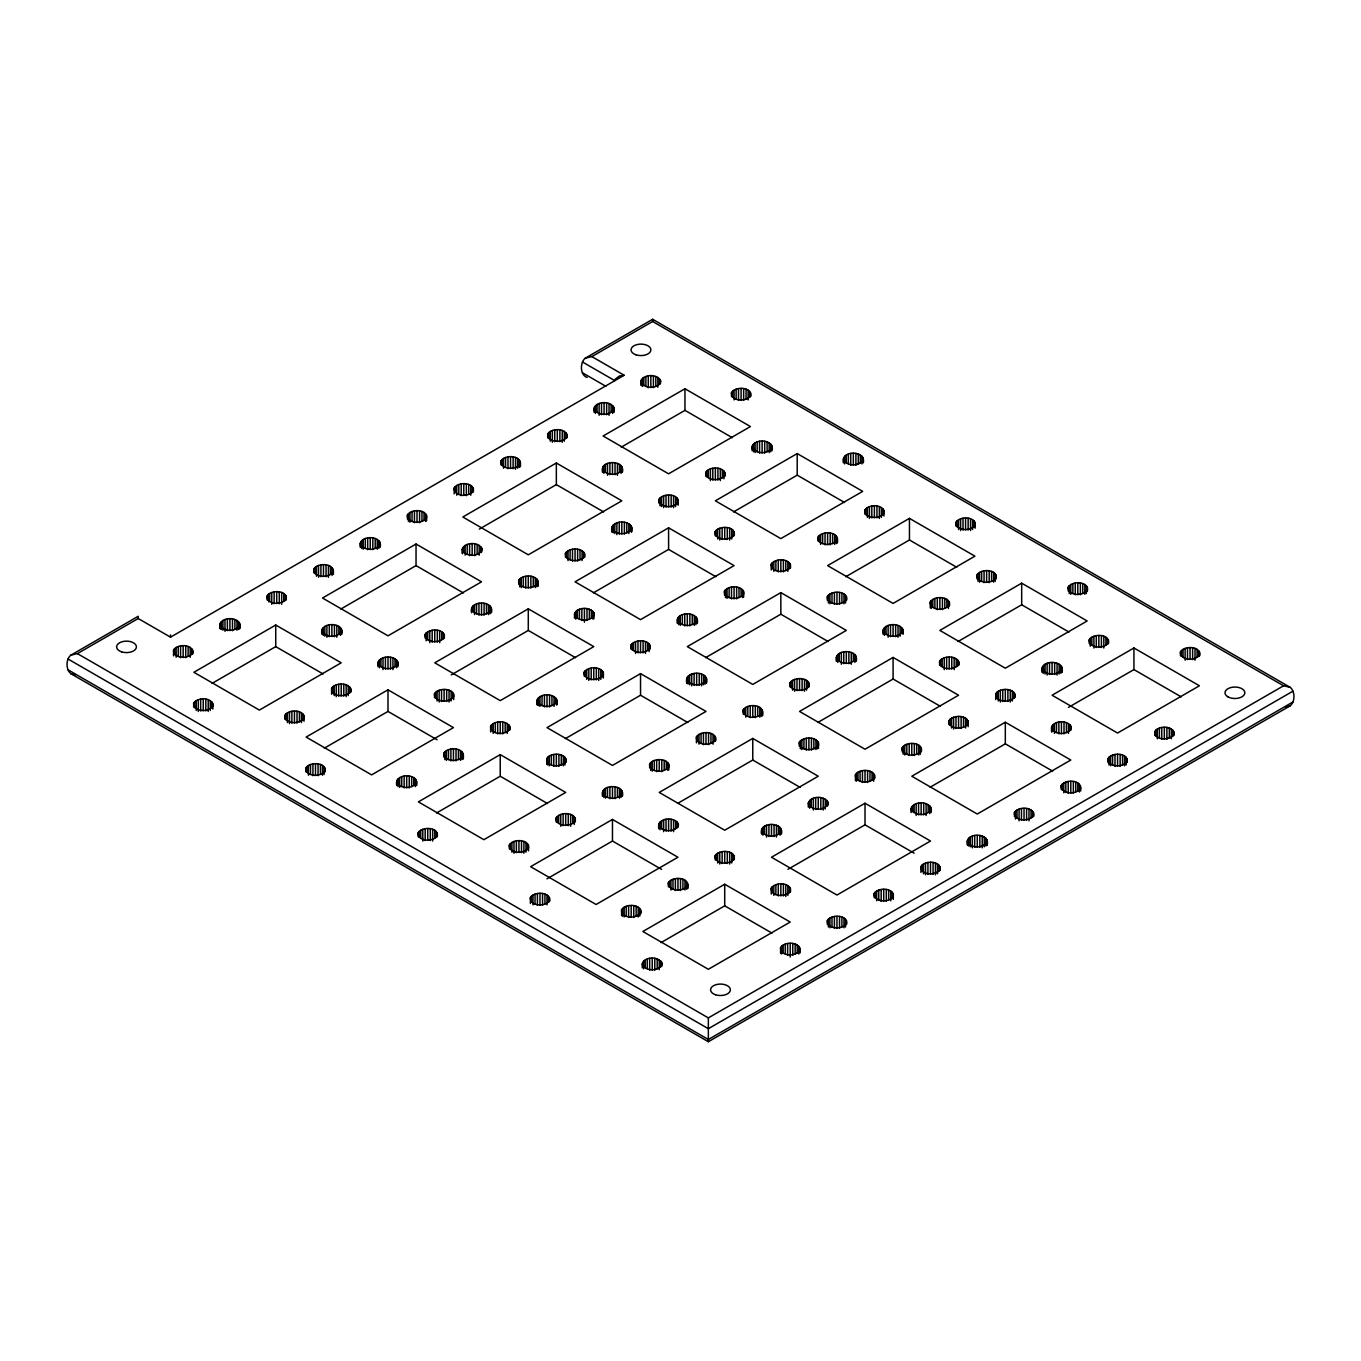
<?xml version="1.0" encoding="UTF-8"?>
<svg xmlns="http://www.w3.org/2000/svg" width="1361" height="1361" viewBox="0 0 1361 1361"><rect width="100%" height="100%" fill="white"/><g stroke="black" fill="none" stroke-linecap="round" stroke-linejoin="round"><path stroke-width="1.5" d="M587.169 377.49C579.803 375.211 579.922 362.383 585.247 358.181L652.651 319.274L1290.211 687.356C1295.213 691.201 1295.213 701.953 1290.211 705.798L708.349 1041.726L70.789 673.644C65.787 669.799 65.787 659.047 70.789 655.202L138.21 616.278L138.21 618.523L77.407 653.62L70.789 655.202M173.579 649.98C172.898 658.945 188.805 659.37 192.752 652.957C193.432 643.991 177.508 643.566 173.579 649.98L173.579 655.883M193.67 703.195C192.99 712.16 208.896 712.586 212.826 706.155C213.507 697.206 197.6 696.764 193.67 703.195L193.67 707.125M220.006 628.391C216.722 615.393 243.126 615.393 239.859 628.391M239.859 624.461C237.529 632.321 222.336 632.321 220.006 624.461M267.113 595.982C266.433 604.947 282.356 605.373 286.286 598.942C286.967 589.994 271.043 589.568 267.113 595.982L267.113 599.912M313.881 568.983C313.2 577.949 329.124 578.374 333.054 571.943C333.734 562.995 317.828 562.552 313.881 568.983L313.881 572.913M284.857 715.342C284.194 724.307 300.101 724.732 304.03 718.319C304.711 709.353 288.804 708.928 284.857 715.342L284.857 719.271M321.945 634.345C318.661 621.348 345.065 621.348 341.781 634.345M305.902 767.995C305.238 776.961 321.145 777.386 325.075 770.955C325.755 762.007 309.849 761.582 305.902 767.995L305.902 771.925M360.308 547.394C357.041 534.397 383.445 534.397 380.161 547.394M341.781 630.415C339.45 638.275 324.258 638.275 321.945 630.415M331.625 688.343C330.961 697.308 346.868 697.734 350.798 691.303C351.478 682.354 335.572 681.929 331.625 688.343L331.625 694.229M380.161 543.464C377.831 551.307 362.638 551.307 360.308 543.464M407.415 514.985C406.752 523.934 422.659 524.376 426.588 517.946C427.269 508.98 411.362 508.555 407.415 514.985L407.415 518.915M378.069 666.754C374.785 653.756 401.189 653.756 397.905 666.754M397.905 662.824C395.575 670.667 380.382 670.667 378.069 662.824M454.183 487.987C453.519 496.935 469.426 497.36 473.356 490.947C474.036 481.981 458.13 481.556 454.183 487.987L454.183 493.873M425.176 634.345C424.496 643.311 440.403 643.736 444.332 637.305C445.013 628.34 429.106 627.914 425.176 634.345L425.176 638.275M396.766 785.552C393.482 772.555 419.886 772.555 416.619 785.552M462.247 549.419C464.577 541.576 479.77 541.576 482.083 549.419C479.77 557.261 464.577 557.261 462.247 549.419L462.247 553.349M434.516 693.753C433.853 702.701 449.759 703.127 453.689 696.713C454.37 687.747 438.463 687.322 434.516 693.753L434.516 697.666M416.619 781.639C414.288 789.482 399.096 789.482 396.766 781.639M500.95 460.971C500.287 469.936 516.193 470.362 520.123 463.948C520.804 454.982 504.897 454.557 500.95 460.971L500.95 464.901M418.15 832.796C417.47 841.761 433.393 842.187 437.323 835.773C438.004 826.808 422.08 826.382 418.15 832.796L418.15 836.726M471.604 612.756C468.32 599.759 494.724 599.759 491.44 612.756M443.873 753.143C443.193 762.109 459.116 762.534 463.046 756.121C463.727 747.155 447.803 746.73 443.873 753.143L443.873 757.073M491.44 608.826C489.109 616.669 473.917 616.669 471.604 608.826M547.734 433.972C547.054 442.937 562.961 443.363 566.891 436.949C567.571 427.983 551.664 427.558 547.734 433.972L547.734 437.902M518.711 580.33C518.031 589.296 533.937 589.721 537.867 583.308C538.548 574.342 522.641 573.917 518.711 580.33L518.711 584.26M490.64 726.145C489.96 735.11 505.884 735.535 509.814 729.105C510.494 720.156 494.587 719.731 490.64 726.145L490.64 732.031M594.162 412.383C590.878 399.385 617.282 399.385 613.998 412.383M565.478 553.332C564.798 562.297 580.705 562.722 584.635 556.309C585.315 547.343 569.408 546.918 565.478 553.332L565.478 557.261M537.068 704.556C533.801 691.558 560.205 691.558 556.921 704.556M509.354 844.96C508.674 853.908 524.58 854.334 528.51 847.92C529.191 838.954 513.284 838.529 509.354 844.96L509.354 848.873M613.998 408.453C611.667 416.313 596.475 416.313 594.162 408.453M602.549 472.335C599.265 459.337 625.669 459.337 622.385 472.335M574.495 614.219C576.809 606.377 592.001 606.377 594.332 614.219C592.001 622.079 576.809 622.079 574.495 614.219L574.495 618.149M556.921 700.626C554.59 708.469 539.398 708.469 537.068 700.626M546.765 758.553C546.084 767.502 561.991 767.944 565.938 761.514C566.618 752.548 550.695 752.123 546.765 758.553L546.765 764.44M640.929 381.454C643.243 373.612 658.435 373.612 660.765 381.454C658.435 389.297 643.243 389.297 640.929 381.454L640.929 385.384M622.385 468.422C620.072 476.265 604.879 476.265 602.549 468.422M611.906 531.743C608.622 518.745 635.026 518.745 631.742 531.743M530.399 897.614C529.718 906.562 545.625 906.987 549.572 900.574C550.235 891.608 534.329 891.183 530.399 897.614L530.399 903.5M584.175 672.147C583.495 681.112 599.418 681.538 603.348 675.107C604.029 666.141 588.122 665.716 584.175 672.147L584.175 676.077M556.122 817.944C555.441 826.91 571.348 827.335 575.295 820.921C575.958 811.956 560.051 811.53 556.122 817.944L556.122 821.874M631.742 527.813C629.428 535.673 614.236 535.673 611.906 527.813M659.013 499.334C658.333 508.299 674.239 508.725 678.169 502.294C678.85 493.345 662.943 492.903 659.013 499.334L659.013 503.264M630.943 645.148C630.279 654.097 646.186 654.522 650.116 648.108C650.796 639.143 634.889 638.717 630.943 645.148L630.943 649.061M602.549 796.355C599.265 783.358 625.669 783.358 622.385 796.355M622.385 792.425C620.072 800.285 604.879 800.285 602.549 792.425M705.781 472.335C705.1 481.301 721.007 481.726 724.937 475.295C725.617 466.33 709.71 465.904 705.781 472.335L705.781 476.265M677.387 623.542C674.103 610.562 700.507 610.562 697.223 623.542M731.503 392.683C730.823 401.648 746.73 402.073 750.66 395.643C751.34 386.677 735.433 386.252 731.503 392.683L731.503 396.612M649.656 763.946C648.976 772.912 664.883 773.337 668.829 766.906C669.493 757.958 653.586 757.533 649.656 763.946L649.656 767.876M621.603 909.76C620.922 918.709 636.829 919.151 640.759 912.721C641.439 903.755 625.533 903.33 621.603 909.76L621.603 915.647M715.137 531.743C714.457 540.691 730.364 541.117 734.294 534.703C734.974 525.737 719.067 525.312 715.137 531.743L715.137 535.656M697.223 619.629C694.893 627.472 679.7 627.472 677.387 619.629M686.727 682.95C683.46 669.952 709.864 669.952 706.58 682.95M658.673 824.834C661.004 816.991 676.196 816.991 678.51 824.834C676.196 832.677 661.004 832.677 658.673 824.834L658.673 828.764M752.208 450.746C748.924 437.749 775.328 437.749 772.044 450.746M724.494 591.133C723.814 600.099 739.721 600.524 743.65 594.111C744.331 585.145 728.424 584.72 724.494 591.133L724.494 595.063M706.58 679.02C704.249 686.88 689.057 686.88 686.727 679.02M642.307 963.894C644.621 956.034 659.813 956.034 662.144 963.894C659.813 971.737 644.621 971.737 642.307 963.894L642.307 967.824M696.424 736.947C695.743 745.913 711.65 746.338 715.597 739.908C716.277 730.942 700.354 730.517 696.424 736.947L696.424 742.834M668.37 882.762C667.69 891.71 683.596 892.135 687.526 885.722C688.207 876.756 672.3 876.331 668.37 882.762L668.37 886.674M772.044 446.816C769.731 454.659 754.538 454.659 752.208 446.816M771.262 564.135C770.581 573.1 786.488 573.525 790.418 567.095C791.098 558.146 775.192 557.721 771.262 564.135L771.262 570.021M743.191 709.949C742.511 718.914 758.417 719.34 762.364 712.909C763.045 703.943 747.121 703.518 743.191 709.949L743.191 713.879M715.137 855.746C714.457 864.711 730.364 865.137 734.294 858.723C734.974 849.757 719.067 849.332 715.137 855.746L715.137 859.676M818.029 537.136C817.349 546.101 833.255 546.527 837.185 540.096C837.866 531.147 821.959 530.705 818.029 537.136L818.029 541.066M789.958 682.95C789.278 691.898 805.202 692.324 809.132 685.91C809.812 676.944 793.888 676.519 789.958 682.95L789.958 686.88M843.412 462.893C840.128 449.896 866.532 449.896 863.248 462.893M761.565 834.157C758.281 821.159 784.685 821.159 781.401 834.157M827.369 596.543C826.705 605.509 842.612 605.934 846.542 599.503C847.222 590.538 831.316 590.113 827.369 596.543L827.369 600.473M863.248 458.963C860.918 466.806 845.725 466.806 843.412 458.963M799.315 742.34C798.635 751.306 814.541 751.731 818.488 745.318C819.152 736.352 803.245 735.927 799.315 742.34L799.315 746.27M781.401 830.227C779.087 838.087 763.895 838.087 761.565 830.227M771.262 888.155C770.581 897.12 786.488 897.545 790.418 891.115C791.098 882.166 775.192 881.724 771.262 888.155L771.262 894.041M864.796 510.137C864.116 519.102 880.023 519.528 883.952 513.097C884.633 504.131 868.726 503.706 864.796 510.137L864.796 514.067M836.386 661.361C833.119 648.363 859.523 648.363 856.239 661.361M808.332 803.228C810.663 795.385 825.855 795.385 828.168 803.228C825.855 811.088 810.663 811.088 808.332 803.228L808.332 807.158M780.602 947.562C779.938 956.511 795.845 956.953 799.775 950.522C800.455 941.557 784.548 941.132 780.602 947.562L780.602 953.449M856.239 657.431C853.908 665.274 838.716 665.274 836.386 657.431M883.153 634.345C879.887 621.348 906.29 621.348 903.006 634.345M855.44 774.749C854.759 783.715 870.666 784.14 874.596 777.709C875.276 768.761 859.369 768.319 855.44 774.749L855.44 780.636M827.369 920.563C826.705 929.512 842.612 929.937 846.542 923.524C847.222 914.558 831.316 914.133 827.369 920.563L827.369 924.476M903.006 630.415C900.676 638.275 885.484 638.275 883.153 630.415M930.261 601.936C929.58 610.902 945.504 611.327 949.434 604.896C950.114 595.948 934.207 595.523 930.261 601.936L930.261 607.823M902.207 747.75C901.526 756.716 917.433 757.141 921.38 750.711C922.043 741.745 906.137 741.32 902.207 747.75L902.207 751.68M955.983 522.284C955.303 531.249 971.227 531.675 975.157 525.244C975.837 516.295 959.93 515.87 955.983 522.284L955.983 526.214M874.136 893.548C873.473 902.513 889.379 902.938 893.309 896.525C893.99 887.559 878.083 887.134 874.136 893.548L874.136 897.477M939.617 661.344C938.937 670.31 954.861 670.735 958.79 664.304C959.471 655.339 943.547 654.913 939.617 661.344L939.617 665.274M911.224 812.568C907.94 799.57 934.344 799.57 931.06 812.568M977.028 574.937C976.364 583.903 992.271 584.328 996.201 577.898C996.881 568.949 980.975 568.507 977.028 574.937L977.028 578.867M948.974 720.752C948.294 729.7 964.2 730.125 968.147 723.712C968.811 714.746 952.904 714.321 948.974 720.752L948.974 724.681M931.06 808.638C928.746 816.481 913.554 816.481 911.224 808.638M920.921 866.549C920.24 875.514 936.147 875.94 940.077 869.526C940.757 860.56 924.851 860.135 920.921 866.549L920.921 872.452M995.742 693.753C995.061 702.701 1010.968 703.127 1014.915 696.713C1015.578 687.747 999.672 687.322 995.742 693.753L995.742 699.639M967.348 844.96C964.064 831.962 990.468 831.962 987.184 844.96M987.184 841.03C984.854 848.89 969.661 848.89 967.348 841.03M1042.169 672.147C1038.885 659.149 1065.289 659.149 1062.022 672.147M1014.455 812.551C1013.775 821.517 1029.682 821.942 1033.611 815.511C1034.292 806.563 1018.385 806.12 1014.455 812.551L1014.455 816.481M1068.232 587.084C1067.551 596.05 1083.458 596.475 1087.405 590.062C1088.085 581.096 1072.162 580.671 1068.232 587.084L1068.232 591.014M1062.022 668.217C1059.692 676.077 1044.499 676.077 1042.169 668.217M1051.526 727.625C1053.856 719.782 1069.048 719.782 1071.362 727.625C1069.048 735.484 1053.856 735.484 1051.526 727.625L1051.526 731.555M1089.276 639.738C1088.596 648.704 1104.503 649.129 1108.449 642.698C1109.13 633.75 1093.206 633.324 1089.276 639.738L1089.276 643.668M1061.223 785.552C1060.542 794.518 1076.449 794.943 1080.379 788.512C1081.059 779.547 1065.153 779.121 1061.223 785.552L1061.223 789.482M1107.99 758.553C1107.31 767.502 1123.216 767.944 1127.146 761.514C1127.827 752.548 1111.92 752.123 1107.99 758.553L1107.99 762.483M1154.757 731.555C1154.077 740.503 1169.984 740.928 1173.914 734.515C1174.594 725.549 1158.687 725.124 1154.757 731.555L1154.757 735.467M1180.48 651.885C1179.8 660.851 1195.707 661.276 1199.636 654.862C1200.317 645.897 1184.41 645.471 1180.48 651.885L1180.48 655.815M615.121 379.26L619.493 375.976L624.172 375.262L591.848 356.599L585.247 358.181M591.848 356.599L652.651 321.502L1283.593 685.774L1290.211 687.356M138.21 618.523L170.516 637.169L624.172 375.262M275.739 625.022L193.891 672.283L259.373 710.085L341.22 662.824L275.739 625.022L275.739 646.628L212.078 683.375M416.041 544.026L322.506 598.023L387.987 635.825L481.522 581.827L416.041 544.026L416.041 565.615L340.845 609.03M556.343 463.012L462.808 517.01L528.289 554.812L621.824 500.814L556.343 463.012L556.343 484.618L479.327 529.089M684.957 388.753L603.11 436.013L668.591 473.815L750.438 426.554L684.957 388.753L684.957 410.359L621.314 447.123M387.987 689.823L306.14 737.084L371.621 774.885L453.451 727.625L387.987 689.823L387.987 711.429L324.326 748.176M528.289 608.826L434.754 662.824L500.236 700.626L593.77 646.628L528.289 608.826L528.289 630.432L451.257 674.903M668.591 527.813L575.057 581.827L640.538 619.629L734.072 565.615L668.591 527.813L668.591 549.419L593.396 592.835M797.206 453.57L715.359 500.814L780.84 538.616L862.687 491.372L797.206 453.57L797.206 475.159L733.545 511.923M500.236 754.623L418.388 801.884L483.853 839.686L565.7 792.425L500.236 754.623L500.236 776.229L436.575 812.976M640.538 673.627L547.003 727.625L612.467 765.426L706.002 711.429L640.538 673.627L640.538 695.233L565.342 738.649M780.84 592.613L687.305 646.628L752.769 684.43L846.321 630.415L780.84 592.613L780.84 614.219L705.644 657.635M909.454 518.371L827.607 565.615L893.088 603.416L974.918 556.173L909.454 518.371L909.454 539.977L845.793 576.724M612.467 819.441L530.62 866.685L596.101 904.487L677.948 857.243L612.467 819.441L612.467 841.03L547.003 878.832M752.769 738.428L659.234 792.425L724.715 830.227L818.25 776.229L752.769 738.428L752.769 760.033L677.574 803.449M893.088 657.431L799.536 711.429L865.018 749.23L958.552 695.233L893.088 657.431L893.088 679.02L817.893 722.436M1021.686 583.171L939.856 630.415L1005.32 668.217L1087.167 620.973L1021.686 583.171L1021.686 604.777L958.042 641.524M724.715 884.242L642.868 931.485L708.349 969.287L790.197 922.043L724.715 884.242L724.715 905.831L661.055 942.595M865.018 803.228L771.483 857.243L836.964 895.045L930.499 841.03L865.018 803.228L865.018 824.834L787.985 869.305M1005.32 722.232L911.785 776.229L977.266 814.031L1070.801 760.033L1005.32 722.232L1005.32 743.838L930.124 787.236M1133.934 647.972L1052.087 695.233L1117.568 733.035L1199.415 685.774L1133.934 647.972L1133.934 669.578L1068.47 707.38M77.407 653.62L708.349 1017.892L1283.593 685.774M1292.95 691.184L708.349 1028.695L68.05 659.03M1292.95 701.97L708.349 1039.498L68.05 669.816M1290.211 705.798L1286.009 707.193M74.991 675.039L70.789 673.644M642.868 377.967L643.004 385.895M684.957 410.359L732.252 437.664M797.206 475.159L844.5 502.464M909.454 539.977L956.732 567.265M1021.686 604.777L1068.98 632.065M1133.934 669.578L1181.229 696.883M582.508 362.009L614.815 380.655M582.508 372.812L605.832 386.286M556.343 484.618L603.638 511.923M668.591 549.419L715.886 576.724M780.84 614.219L828.117 641.524M893.088 679.02L940.366 706.325M1005.32 743.838L1052.614 771.126M416.041 565.615L463.335 592.92M528.289 630.432L575.584 657.72M640.538 695.233L687.815 722.521M752.769 760.033L800.064 787.338M865.018 824.834L914.133 853.194M268.729 593.974L268.849 601.902M275.739 646.628L323.033 673.933M387.987 711.429L437.085 739.772M500.236 776.229L547.513 803.534M612.467 841.03L661.582 869.39M724.715 905.831L772.01 933.136M1199.636 651.885L1199.636 655.815M1198.65 650.507L1198.65 656.41M1197.068 649.316L1197.068 657.176M1195.026 648.414L1195.026 660.204M1192.627 647.836L1192.627 659.626M1190.058 647.649L1190.058 659.422M1187.49 647.836L1187.49 659.626M1185.108 648.414L1185.108 660.204M1183.049 649.316L1183.049 657.176M1181.467 650.507L1181.467 656.41M1173.914 731.555L1173.914 735.467M1172.927 730.159L1172.927 736.063M1171.345 728.986L1171.345 738.802M1169.303 728.067L1169.303 737.883M1166.904 727.489L1166.904 739.278M1164.335 727.301L1164.335 739.091M1161.767 727.489L1161.767 739.278M1159.385 728.067L1159.385 737.883M1157.326 728.986L1157.326 738.802M1155.744 730.159L1155.744 736.063M1127.146 758.553L1127.146 762.483M1126.159 757.158L1126.159 765.018M1124.577 755.984L1124.577 765.801M1122.536 755.066L1122.536 764.882M1120.137 754.504L1120.137 766.277M1117.568 754.3L1117.568 766.09M1114.999 754.504L1114.999 766.277M1112.6 755.066L1112.6 764.882M1110.559 755.984L1110.559 765.801M1108.977 757.158L1108.977 765.018M1108.449 639.738L1108.449 643.668M1107.446 638.36L1107.446 644.246M1105.881 637.169L1105.881 645.029M1103.822 636.267L1103.822 648.04M1101.423 635.689L1101.423 647.479M1098.854 635.502L1098.854 647.275M1096.285 635.689L1096.285 647.479M1093.904 636.267L1093.904 648.04M1091.845 637.169L1091.845 645.029M1090.263 638.36L1090.263 646.22M1087.405 587.084L1087.405 591.014M1086.401 585.706L1086.401 593.566M1084.836 584.515L1084.836 594.332M1082.778 583.614L1082.778 593.43M1080.719 787.032L1080.719 790.962M1080.379 583.035L1080.379 594.825M1080.379 785.552L1080.379 789.482M1079.392 784.174L1079.392 792.017M1077.81 582.848L1077.81 594.621M1077.81 782.983L1077.81 790.843M1075.768 782.065L1075.768 791.898M1075.241 583.035L1075.241 594.825M1073.37 781.503L1073.37 793.276M1072.859 583.614L1072.859 593.43M1071.022 726.145L1071.022 730.074M1070.801 584.515L1070.801 594.332M1070.801 781.299L1070.801 793.089M1070.035 724.767L1070.035 730.653M1069.219 585.706L1069.219 593.566M1068.47 723.576L1068.47 733.392M1068.232 781.503L1068.232 793.276M1066.412 722.674L1066.412 732.49M1065.833 782.065L1065.833 791.898M1064.013 722.096L1064.013 733.885M1063.792 782.983L1063.792 792.8M1062.209 784.174L1062.209 790.06M1061.682 666.737L1061.682 672.64M1061.444 721.908L1061.444 733.681M1060.678 665.359L1060.678 673.219M1059.113 664.168L1059.113 674.001M1058.875 722.096L1058.875 733.885M1057.055 663.266L1057.055 675.056M1056.493 722.674L1056.493 732.49M1054.656 662.688L1054.656 674.478M1054.435 723.576L1054.435 733.392M1052.853 724.767L1052.853 730.653M1052.087 662.501L1052.087 674.273M1051.866 726.145L1051.866 732.031M1049.518 662.688L1049.518 674.478M1047.136 663.266L1047.136 675.056M1045.078 664.168L1045.078 674.001M1043.496 665.359L1043.496 673.219M1042.509 666.737L1042.509 672.64M1033.611 812.551L1033.611 816.481M1032.625 811.173L1032.625 817.059M1031.043 809.982L1031.043 817.842M1029.001 809.08L1029.001 820.853M1026.602 808.502L1026.602 820.275M1024.033 808.298L1024.033 820.088M1021.465 808.502L1021.465 820.275M1019.066 809.08L1019.066 820.853M1017.024 809.982L1017.024 817.842M1015.442 811.173L1015.442 819.016M1014.915 693.753L1014.915 697.666M1013.911 692.358L1013.911 698.261M1012.346 691.184L1012.346 701M1010.287 690.265L1010.287 702.055M1007.889 689.687L1007.889 701.476M1005.32 689.5L1005.32 701.289M1002.751 689.687L1002.751 701.476M1000.369 690.265L1000.369 702.055M998.311 691.184L998.311 701M996.728 692.358L996.728 698.261M996.201 574.937L996.201 578.867M995.214 573.559L995.214 581.419M993.632 572.369L993.632 582.185M991.574 571.467L991.574 581.283M989.192 570.888L989.192 582.678M986.844 839.55L986.844 845.436M986.623 570.684L986.623 582.474M985.857 838.172L985.857 846.032M984.275 836.981L984.275 846.797M984.054 570.888L984.054 582.678M982.217 836.079L982.217 847.852M981.655 571.467L981.655 581.283M979.835 835.501L979.835 847.291M979.597 572.369L979.597 582.185M978.032 573.559L978.032 581.419M977.266 835.314L977.266 847.086M975.157 522.284L975.157 528.17M974.697 835.501L974.697 847.291M974.17 520.906L974.17 526.792M972.588 519.715L972.588 529.531M972.298 836.079L972.298 847.852M970.529 518.813L970.529 530.586M970.257 836.981L970.257 846.797M968.675 838.172L968.675 846.032M968.147 518.235L968.147 530.024M968.147 720.752L968.147 726.638M967.688 839.55L967.688 845.436M967.144 719.357L967.144 725.26M965.578 518.048L965.578 529.82M965.578 718.183L965.578 727.999M963.52 717.264L963.52 727.08M963.01 518.235L963.01 530.024M961.121 716.703L961.121 728.475M960.611 518.813L960.611 530.586M958.552 519.715L958.552 529.531M958.79 661.344L958.79 665.274M958.552 716.498L958.552 728.288M957.787 659.966L957.787 665.852M956.987 520.906L956.987 526.792M956.222 658.775L956.222 666.635M955.983 716.703L955.983 728.475M954.163 657.856L954.163 669.646M953.602 717.264L953.602 729.054M951.764 657.295L951.764 669.068M951.543 718.183L951.543 727.999M949.961 719.357L949.961 725.26M949.434 601.936L949.434 605.866M949.195 657.091L949.195 668.88M948.447 600.558L948.447 608.418M946.865 599.367L946.865 607.227M946.644 657.295L946.644 669.068M944.806 598.466L944.806 608.282M944.245 657.856L944.245 669.646M942.424 597.887L942.424 609.677M942.186 658.775L942.186 666.635M940.604 659.966L940.604 665.852M939.856 597.7L939.856 609.473M940.077 866.549L940.077 870.479M939.09 865.171L939.09 871.057M937.508 863.98L937.508 873.813M937.287 597.887L937.287 609.677M935.449 863.078L935.449 874.851M934.888 598.466L934.888 608.282M933.068 862.5L933.068 874.289M932.829 599.367L932.829 607.227M931.264 600.558L931.264 608.418M930.72 807.158L930.72 811.071M930.499 862.313L930.499 874.085M929.733 805.763L929.733 813.623M928.151 804.589L928.151 812.432M927.93 862.5L927.93 874.289M926.109 803.67L926.109 815.46M925.531 863.078L925.531 874.851M923.711 803.092L923.711 814.882M923.473 863.98L923.473 873.813M921.907 865.171L921.907 871.057M921.38 747.75L921.38 751.68M921.142 802.905L921.142 814.695M920.376 746.372L920.376 754.215M918.811 745.182L918.811 754.998M918.573 803.092L918.573 814.882M916.753 744.263L916.753 754.096M916.174 803.67L916.174 815.46M914.354 743.701L914.354 755.474M914.133 804.589L914.133 812.432M912.55 805.763L912.55 811.666M911.785 743.497L911.785 755.287M911.564 807.158L911.564 811.071M909.216 743.701L909.216 755.474M906.834 744.263L906.834 754.096M904.776 745.182L904.776 754.998M903.194 746.372L903.194 754.215M902.666 628.935L902.666 632.865M901.68 627.557L901.68 633.443M900.097 626.366L900.097 636.199M898.039 625.465L898.039 637.237M895.657 624.886L895.657 636.676M893.088 624.699L893.088 636.472M893.309 893.548L893.309 899.451M892.323 892.17L892.323 898.073M890.519 624.886L890.519 636.676M890.74 890.979L890.74 900.812M888.682 890.077L888.682 899.893M888.121 625.465L888.121 637.237M886.3 889.499L886.3 901.288M886.062 626.366L886.062 634.226M884.497 627.557L884.497 635.417M883.952 510.137L883.952 516.023M883.731 889.311L883.731 901.084M883.493 628.935L883.493 632.865M882.966 508.759L882.966 514.645M881.384 507.568L881.384 517.384M881.162 889.499L881.162 901.288M879.342 506.649L879.342 518.439M878.764 890.077L878.764 899.893M876.943 506.088L876.943 517.86M876.705 890.979L876.705 900.812M875.14 892.17L875.14 898.073M874.374 505.884L874.374 517.673M874.596 774.749L874.596 778.679M873.609 773.371L873.609 781.214M871.806 506.088L871.806 517.86M872.044 772.18L872.044 780.04M869.985 771.279L869.985 781.095M869.407 506.649L869.407 518.439M867.586 770.7L867.586 782.473M867.365 507.568L867.365 517.384M865.783 508.759L865.783 514.645M865.018 770.496L865.018 782.286M862.908 457.483L862.908 461.413M862.449 770.7L862.449 782.473M861.921 456.105L861.921 463.948M860.339 454.914L860.339 462.774M860.067 771.279L860.067 781.095M858.281 453.996L858.281 463.829M858.008 772.18L858.008 780.04M856.426 773.371L856.426 781.214M855.899 453.434L855.899 465.207M855.899 655.934L855.899 659.864M854.912 654.556L854.912 662.416M853.33 453.23L853.33 465.02M853.33 653.382L853.33 661.225M851.271 652.463L851.271 664.253M850.761 453.434L850.761 465.207M848.873 651.885L848.873 663.675M848.362 453.996L848.362 463.829M846.321 454.914L846.321 462.774M846.542 596.543L846.542 600.473M846.321 651.698L846.321 663.487M846.542 920.563L846.542 924.476M845.555 595.165L845.555 603.008M845.555 919.168L845.555 927.028M844.739 456.105L844.739 463.948M843.752 457.483L843.752 461.413M843.973 593.974L843.973 603.791M843.752 651.885L843.752 663.675M843.973 917.995L843.973 927.811M841.915 593.056L841.915 602.872M841.915 917.076L841.915 926.892M841.353 652.463L841.353 664.253M839.533 592.494L839.533 604.267M839.533 916.514L839.533 928.287M839.295 653.382L839.295 661.225M837.525 538.616L837.525 542.546M837.73 654.556L837.73 662.416M837.185 537.136L837.185 543.022M836.964 592.29L836.964 604.08M836.964 916.31L836.964 928.1M836.726 655.934L836.726 659.864M836.198 535.758L836.198 543.617M834.616 534.567L834.616 544.383M834.395 592.494L834.395 604.267M834.395 916.514L834.395 928.287M832.575 533.665L832.575 543.481M831.996 593.056L831.996 602.872M831.996 917.076L831.996 926.892M830.176 533.087L830.176 544.876M829.938 593.974L829.938 603.791M829.938 917.995L829.938 927.811M828.373 595.165L828.373 603.008M828.373 919.168L828.373 927.028M827.607 532.883L827.607 544.672M827.828 801.748L827.828 805.678M826.842 800.37L826.842 806.256M825.038 533.087L825.038 544.876M825.259 799.179L825.259 808.995M823.218 798.278L823.218 810.05M822.639 533.665L822.639 543.481M820.819 797.699L820.819 809.489M820.598 534.567L820.598 544.383M819.016 535.758L819.016 541.644M818.488 742.34L818.488 748.244M818.25 797.512L818.25 809.285M817.485 740.962L817.485 748.822M815.919 739.772L815.919 749.605M815.681 797.699L815.681 809.489M813.861 738.87L813.861 748.686M813.3 798.278L813.3 810.05M811.462 738.291L811.462 750.081M811.241 799.179L811.241 807.039M809.659 800.37L809.659 808.23M809.132 682.95L809.132 686.88M808.893 738.104L808.893 749.877M808.672 801.748L808.672 805.678M808.145 681.555L808.145 687.458M806.563 680.381L806.563 690.197M806.324 738.291L806.324 750.081M804.504 679.462L804.504 691.252M803.943 738.87L803.943 748.686M802.105 678.901L802.105 690.673M801.884 739.772L801.884 749.605M800.302 740.962L800.302 748.822M800.115 949.042L800.115 952.972M799.775 947.562L799.775 951.492M799.536 678.697L799.536 690.486M798.788 946.184L798.788 954.027M796.985 678.901L796.985 690.673M797.206 944.993L797.206 952.853M795.147 944.075L795.147 953.891M794.586 679.462L794.586 691.252M792.765 943.513L792.765 955.286M792.527 680.381L792.527 690.197M790.945 681.555L790.945 687.458M790.418 564.135L790.418 568.064M790.418 888.155L790.418 892.084M790.197 943.309L790.197 957.055M789.431 562.756L789.431 568.643M789.431 886.777L789.431 892.663M787.849 561.566L787.849 571.382M787.849 885.586L787.849 895.402M787.628 943.513L787.628 955.286M785.79 560.664L785.79 570.48M785.79 884.684L785.79 896.457M785.229 944.075L785.229 953.891M783.409 560.086L783.409 571.875M783.409 884.106L783.409 895.895M783.17 944.993L783.17 952.853M781.605 946.184L781.605 954.027M781.061 828.747L781.061 832.677M780.84 559.898L780.84 571.671M780.84 883.901L780.84 895.691M780.074 827.369L780.074 835.229M778.271 560.086L778.271 571.875M778.492 826.178L778.492 834.038M778.271 884.106L778.271 895.895M776.45 825.276L776.45 837.049M775.872 560.664L775.872 570.48M775.872 884.684L775.872 894.5M774.052 824.698L774.052 836.488M773.831 561.566L773.831 571.382M773.831 885.586L773.831 895.402M772.248 562.756L772.248 568.643M772.248 886.777L772.248 892.663M771.721 445.336L771.721 449.266M771.483 824.511L771.483 836.283M770.717 443.958L770.717 451.801M769.152 442.767L769.152 452.584M768.914 824.698L768.914 836.488M767.094 441.849L767.094 451.665M766.515 825.276L766.515 837.049M764.695 441.287L764.695 453.06M764.474 826.178L764.474 834.038M762.704 711.429L762.704 715.359M762.892 827.369L762.892 835.229M762.364 709.949L762.364 715.835M762.126 441.083L762.126 452.873M761.905 828.747L761.905 832.677M761.36 708.571L761.36 716.413M759.795 707.38L759.795 717.196M759.557 441.287L759.557 453.06M757.737 706.461L757.737 716.294M757.175 441.849L757.175 451.665M755.338 705.9L755.338 717.672M755.117 442.767L755.117 452.584M753.535 443.958L753.535 451.801M752.769 705.696L752.769 717.485M752.548 445.336L752.548 449.266M750.66 392.683L750.66 396.612M750.217 705.9L750.217 717.672M749.673 391.305L749.673 397.191M748.108 390.114L748.108 399.93M747.818 706.461L747.818 716.294M746.049 389.195L746.049 399.011M745.76 707.38L745.76 717.196M744.178 708.571L744.178 714.457M743.65 388.634L743.65 400.406M743.65 591.133L743.65 597.037M742.664 589.755L742.664 597.615M741.082 388.429L741.082 400.219M741.082 588.564L741.082 596.424M739.023 587.663L739.023 597.479M738.513 388.634L738.513 400.406M736.641 587.084L736.641 598.874M736.131 389.195L736.131 399.011M734.294 531.743L734.294 535.656M734.294 855.746L734.294 859.676M734.072 390.114L734.072 399.93M734.072 586.897L734.072 598.67M733.307 530.348L733.307 536.251M733.307 854.368L733.307 860.271M732.49 391.305L732.49 397.191M731.725 529.174L731.725 538.99M731.725 853.177L731.725 863.01M731.503 587.084L731.503 598.874M729.683 528.255L729.683 540.045M729.683 852.275L729.683 864.065M729.105 587.663L729.105 597.479M727.284 527.694L727.284 539.466M727.284 851.697L727.284 863.486M727.046 588.564L727.046 598.398M725.481 589.755L725.481 597.615M724.937 472.335L724.937 476.265M724.715 527.49L724.715 539.279M724.715 851.51L724.715 863.282M723.95 470.957L723.95 478.8M722.385 469.766L722.385 477.626M722.147 527.694L722.147 539.466M722.147 851.697L722.147 863.486M720.326 468.847L720.326 480.637M719.748 528.255L719.748 540.045M719.748 852.275L719.748 864.065M717.928 468.286L717.928 480.059M717.706 529.174L717.706 538.99M717.706 853.177L717.706 863.01M716.124 530.348L716.124 536.251M716.124 854.368L716.124 860.271M715.597 736.947L715.597 740.877M715.359 468.082L715.359 479.872M714.593 735.569L714.593 741.456M713.028 734.379L713.028 744.195M712.79 468.286L712.79 480.059M710.969 733.477L710.969 743.293M710.408 468.847L710.408 480.637M708.571 732.899L708.571 744.671M708.349 469.766L708.349 477.626M708.349 1017.892L708.349 1041.726M706.767 470.957L706.767 476.843M706.24 677.54L706.24 683.443M706.002 732.694L706.002 744.484M705.253 676.162L705.253 684.022M703.671 674.971L703.671 684.787M703.433 732.899L703.433 744.671M701.613 674.069L701.613 685.842M701.051 733.477L701.051 743.293M699.231 673.491L699.231 685.281M698.993 734.379L698.993 744.195M697.41 735.569L697.41 741.456M696.883 618.132L696.883 622.062M696.662 673.304L696.662 685.076M695.896 616.754L695.896 624.614M694.314 615.58L694.314 625.397M694.093 673.491L694.093 685.281M692.256 614.662L692.256 624.478M691.694 674.069L691.694 685.842M689.874 614.083L689.874 625.873M689.636 674.971L689.636 684.787M688.071 676.162L688.071 684.022M687.866 884.242L687.866 888.172M687.526 882.762L687.526 888.648M687.305 613.896L687.305 625.686M687.067 677.54L687.067 683.443M686.539 881.367L686.539 889.226M684.957 880.193L684.957 890.009M684.736 614.083L684.736 625.873M682.916 879.274L682.916 889.09M682.337 614.662L682.337 624.478M680.517 878.696L680.517 890.485M680.279 615.58L680.279 625.397M678.714 616.754L678.714 624.614M678.169 499.334L678.169 505.22M678.169 823.354L678.169 827.284M677.948 878.508L677.948 890.298M677.71 618.132L677.71 622.062M677.183 497.956L677.183 503.842M677.183 821.976L677.183 827.862M675.6 496.765L675.6 506.581M675.6 820.785L675.6 828.645M675.379 878.696L675.379 890.485M673.559 495.863L673.559 507.636M673.559 819.866L673.559 831.656M672.98 879.274L672.98 889.09M671.16 495.285L671.16 507.075M671.16 819.305L671.16 831.078M670.939 880.193L670.939 890.009M669.357 881.367L669.357 887.27M668.829 763.946L668.829 769.833M668.591 495.081L668.591 506.87M668.591 819.101L668.591 830.89M667.826 762.568L667.826 770.428M666.261 761.377L666.261 769.237M666.022 495.285L666.022 507.075M666.022 819.305L666.022 831.078M664.202 760.476L664.202 770.292M663.641 495.863L663.641 507.636M663.641 819.866L663.641 831.656M661.803 759.897L661.803 771.687M661.803 962.414L661.803 966.344M661.582 496.765L661.582 506.581M661.582 820.785L661.582 828.645M660.817 961.019L660.817 966.922M660.425 379.974L660.425 383.904M660 497.956L660 505.816M660 821.976L660 829.819M659.439 378.596L659.439 384.482M659.234 759.71L659.234 771.483M659.234 959.845L659.234 969.661M659.013 823.354L659.013 827.284M657.856 377.405L657.856 387.222M657.193 958.927L657.193 968.743M656.665 759.897L656.665 771.687M655.815 376.504L655.815 386.32M654.794 958.365L654.794 970.138M654.284 760.476L654.284 770.292M653.416 375.925L653.416 387.698M652.651 319.274L652.651 321.502M652.225 761.377L652.225 771.194M652.225 958.161L652.225 969.951M650.847 375.721L650.847 387.511M650.643 762.568L650.643 770.428M650.116 645.148L650.116 649.061M649.656 958.365L649.656 970.138M649.129 643.753L649.129 651.613M648.278 375.925L648.278 387.698M647.547 642.579L647.547 650.422M647.258 958.927L647.258 968.743M645.88 376.504L645.88 386.32M645.488 641.66L645.488 653.45M645.216 959.845L645.216 967.688M643.838 377.405L643.838 385.265M643.634 961.019L643.634 968.879M643.107 641.099L643.107 652.872M642.647 962.414L642.647 966.344M642.256 378.596L642.256 386.439M641.269 379.974L641.269 383.904M640.759 909.76L640.759 913.69M640.538 640.895L640.538 652.685M639.772 908.382L639.772 916.225M638.19 907.192L638.19 917.008M637.969 641.099L637.969 652.872M636.131 906.273L636.131 916.089M635.57 641.66L635.57 653.45M633.75 905.711L633.75 917.484M633.511 642.579L633.511 650.422M631.946 643.753L631.946 649.656M631.402 526.333L631.402 532.219M631.181 905.507L631.181 917.297M630.415 524.955L630.415 530.841M628.833 523.764L628.833 533.58M628.612 905.711L628.612 917.484M626.792 522.862L626.792 532.678M626.213 906.273L626.213 916.089M624.393 522.284L624.393 534.073M624.172 907.192L624.172 917.008M622.589 908.382L622.589 916.225M622.062 466.925L622.062 470.855M622.062 790.945L622.062 794.875M621.824 522.097L621.824 533.869M621.058 465.547L621.058 473.407M621.058 789.567L621.058 797.427M619.493 464.373L619.493 472.216M619.493 788.376L619.493 798.192M619.255 522.284L619.255 534.073M617.435 463.455L617.435 475.244M617.435 787.475L617.435 797.291M616.873 522.862L616.873 534.635M615.036 462.876L615.036 474.666M615.036 786.896L615.036 798.686M614.815 523.764L614.815 533.58M613.658 406.973L613.658 410.903M613.233 524.955L613.233 532.814M612.671 405.595L612.671 413.455M612.467 462.689L612.467 474.462M612.467 786.709L612.467 798.482M612.246 526.333L612.246 532.219M611.089 404.404L611.089 412.264M609.898 462.876L609.898 474.666M609.898 786.896L609.898 798.686M609.03 403.502L609.03 415.275M607.516 463.455L607.516 475.244M607.516 787.475L607.516 797.291M606.649 402.924L606.649 414.714M605.458 464.373L605.458 472.216M605.458 788.376L605.458 798.192M604.08 402.737L604.08 414.51M603.876 465.547L603.876 473.407M603.876 789.567L603.876 797.427M603.348 672.147L603.348 678.033M602.889 466.925L602.889 470.855M602.889 790.945L602.889 794.875M602.362 670.769L602.362 676.655M601.511 402.924L601.511 414.714M600.779 669.578L600.779 679.394M599.112 403.502L599.112 415.275M598.721 668.659L598.721 680.449M597.071 404.404L597.071 412.264M596.339 668.098L596.339 679.871M595.489 405.595L595.489 413.455M594.502 406.973L594.502 410.903M593.991 612.739L593.991 618.626M593.77 667.894L593.77 679.683M593.005 611.361L593.005 619.221M591.423 610.17L591.423 618.03M591.201 668.098L591.201 679.871M589.364 609.269L589.364 619.085M588.803 668.659L588.803 680.449M586.982 608.69L586.982 620.48M586.744 669.578L586.744 679.394M585.179 670.769L585.179 676.655M584.635 553.332L584.635 557.261M584.413 608.503L584.413 622.249M583.648 551.954L583.648 557.84M582.066 550.763L582.066 560.596M581.845 608.69L581.845 620.48M580.024 549.861L580.024 559.677M579.446 609.269L579.446 619.085M577.625 549.283L577.625 561.072M577.387 610.17L577.387 618.03M575.822 611.361L575.822 619.221M575.295 817.944L575.295 821.874M575.057 549.095L575.057 560.868M574.835 612.739L574.835 616.669M574.291 816.566L574.291 824.426M572.726 815.375L572.726 823.235M572.488 549.283L572.488 561.072M570.667 814.473L570.667 826.263M570.089 549.861L570.089 559.677M568.269 813.895L568.269 825.685M568.047 550.763L568.047 560.596M566.891 433.972L566.891 437.902M566.465 551.954L566.465 557.84M565.904 432.594L565.904 438.48M565.938 758.553L565.938 762.483M565.7 813.708L565.7 825.481M564.934 757.158L564.934 765.018M564.322 431.403L564.322 441.236M563.369 755.984L563.369 765.801M563.131 813.895L563.131 825.685M562.263 430.501L562.263 442.274M561.31 755.066L561.31 764.882M560.749 814.473L560.749 826.263M559.881 429.923L559.881 441.713M558.912 754.504L558.912 766.277M558.69 815.375L558.69 823.235M557.312 429.736L557.312 441.508M557.108 816.566L557.108 822.452M556.581 699.146L556.581 705.032M556.343 754.3L556.343 766.09M555.594 697.768L555.594 703.654M554.744 429.923L554.744 441.713M554.012 696.577L554.012 706.393M553.774 754.504L553.774 766.277M552.345 430.501L552.345 442.274M551.954 695.675L551.954 705.491M551.392 755.066L551.392 764.882M550.286 431.403L550.286 441.236M549.572 695.097L549.572 706.869M549.572 897.614L549.572 901.526M549.334 755.984L549.334 765.801M548.721 432.594L548.721 438.48M548.568 896.218L548.568 902.122M547.751 757.158L547.751 765.018M547.003 694.893L547.003 706.682M547.003 895.045L547.003 904.861M544.944 894.126L544.944 903.942M544.434 695.097L544.434 706.869M542.546 893.548L542.546 905.337M542.035 695.675L542.035 705.491M539.977 696.577L539.977 706.393M539.977 893.36L539.977 905.15M538.412 697.768L538.412 705.61M538.207 581.827L538.207 585.74M537.867 580.33L537.867 586.234M537.408 699.146L537.408 705.032M537.408 893.548L537.408 905.337M536.88 578.952L536.88 586.812M535.298 577.779L535.298 587.595M535.026 894.126L535.026 903.942M533.257 576.86L533.257 586.676M532.968 895.045L532.968 904.861M531.385 896.218L531.385 902.122M530.858 576.281L530.858 588.071M528.51 844.96L528.51 850.846M528.289 576.094L528.289 587.884M527.524 843.565L527.524 849.468M525.958 842.391L525.958 852.207M525.72 576.281L525.72 588.071M523.9 841.472L523.9 853.262M523.322 576.86L523.322 586.676M521.501 840.894L521.501 852.684M521.28 577.779L521.28 587.595M520.463 462.468L520.463 466.381M520.123 460.971L520.123 466.874M519.698 578.952L519.698 586.812M519.136 459.593L519.136 467.452M518.932 840.707L518.932 852.496M517.554 458.402L517.554 468.235M516.363 840.894L516.363 852.684M515.496 457.5L515.496 469.29M513.982 841.472L513.982 853.262M513.114 456.922L513.114 468.711M511.923 842.391L511.923 852.207M510.545 456.735L510.545 468.507M510.341 843.565L510.341 849.468M509.814 726.145L509.814 730.074M508.827 724.767L508.827 730.653M507.976 456.922L507.976 468.711M507.245 723.576L507.245 733.392M505.577 457.5L505.577 467.316M505.186 722.674L505.186 732.49M503.519 458.402L503.519 468.235M502.787 722.096L502.787 733.885M501.954 459.593L501.954 465.496M500.236 721.908L500.236 733.681M497.667 722.096L497.667 733.885M495.268 722.674L495.268 732.49M493.209 723.576L493.209 733.392M491.644 724.767L491.644 730.653M491.1 607.346L491.1 611.259M490.113 605.951L490.113 613.811M488.531 604.777L488.531 614.594M486.489 603.859L486.489 613.675M484.091 603.297L484.091 615.07M481.743 547.939L481.743 551.868M481.522 603.093L481.522 614.883M480.756 546.561L480.756 552.447M479.174 545.37L479.174 555.186M478.953 603.297L478.953 615.07M477.133 544.451L477.133 554.284M476.554 603.859L476.554 613.675M474.734 543.89L474.734 555.662M474.513 604.777L474.513 614.594M473.356 487.987L473.356 491.899M472.93 605.951L472.93 611.855M472.369 486.592L472.369 492.495M472.165 543.685L472.165 555.475M471.944 607.346L471.944 611.259M470.787 485.418L470.787 495.234M469.596 543.89L469.596 555.662M468.728 484.499L468.728 494.315M467.214 544.451L467.214 554.284M466.347 483.938L466.347 495.71M465.156 545.37L465.156 555.186M463.778 483.733L463.778 495.523M463.574 546.561L463.574 552.447M463.386 754.623L463.386 758.553M463.046 753.143L463.046 759.047M462.587 547.939L462.587 553.825M462.06 751.765L462.06 759.625M461.209 483.938L461.209 495.71M460.477 750.574L460.477 760.391M458.81 484.499L458.81 494.315M458.419 749.673L458.419 759.489M456.752 485.418L456.752 495.234M456.02 749.094L456.02 760.884M455.186 486.592L455.186 492.495M453.689 693.753L453.689 699.639M453.451 748.907L453.451 760.68M452.703 692.358L452.703 698.261M451.12 691.184L451.12 701M450.899 749.094L450.899 760.884M449.062 690.265L449.062 702.055M448.501 749.673L448.501 759.489M446.68 689.687L446.68 701.476M446.442 750.574L446.442 760.391M444.86 751.765L444.86 759.625M444.332 634.345L444.332 638.275M444.111 689.5L444.111 701.289M443.346 632.967L443.346 638.853M441.764 631.776L441.764 639.636M441.542 689.687L441.542 701.476M439.705 630.858L439.705 642.647M439.144 690.265L439.144 702.055M437.323 630.296L437.323 642.069M437.323 832.796L437.323 836.726M437.085 691.184L437.085 701M436.337 831.418L436.337 837.304M435.52 692.358L435.52 698.261M434.754 630.092L434.754 641.882M434.754 830.227L434.754 838.087M432.696 829.325L432.696 841.098M432.186 630.296L432.186 642.069M430.297 828.747L430.297 840.537M429.787 630.858L429.787 642.647M427.745 631.776L427.745 639.636M427.745 828.56L427.745 840.332M426.588 514.985L426.588 520.872M426.163 632.967L426.163 640.81M425.602 513.607L425.602 521.45M425.176 828.747L425.176 840.537M424.02 512.416L424.02 520.276M422.778 829.325L422.778 841.098M421.961 511.498L421.961 521.314M420.719 830.227L420.719 838.087M419.579 510.936L419.579 522.709M419.137 831.418L419.137 837.304M417.01 510.732L417.01 522.522M416.279 780.142L416.279 784.072M415.275 778.764L415.275 786.624M414.442 510.936L414.442 522.709M413.71 777.573L413.71 785.433M412.043 511.498L412.043 521.314M411.651 776.672L411.651 786.488M409.984 512.416L409.984 522.233M409.253 776.093L409.253 787.883M408.419 513.607L408.419 521.45M406.684 775.906L406.684 787.679M404.132 776.093L404.132 787.883M401.733 776.672L401.733 786.488M399.675 777.573L399.675 787.407M398.092 778.764L398.092 786.624M397.565 661.344L397.565 665.274M397.106 780.142L397.106 784.072M396.578 659.966L396.578 667.809M394.996 658.775L394.996 666.635M392.938 657.856L392.938 669.646M390.556 657.295L390.556 669.068M387.987 657.091L387.987 668.88M385.418 657.295L385.418 669.068M383.019 657.856L383.019 669.646M380.961 658.775L380.961 666.635M379.821 541.984L379.821 545.914M379.396 659.966L379.396 667.809M378.834 540.606L378.834 548.449M378.409 661.344L378.409 665.274M377.252 539.415L377.252 549.232M375.194 538.497L375.194 548.33M372.812 537.935L372.812 549.708M370.243 537.731L370.243 549.521M367.674 537.935L367.674 549.708M365.275 538.497L365.275 548.33M363.217 539.415L363.217 549.232M361.652 540.606L361.652 548.449M360.648 541.984L360.648 545.914M350.798 688.343L350.798 692.273M349.811 686.965L349.811 692.851M348.229 685.774L348.229 695.59M346.17 684.872L346.17 696.645M343.789 684.294L343.789 696.083M341.441 628.935L341.441 632.865M341.22 684.107L341.22 695.879M340.454 627.557L340.454 635.417M338.872 626.366L338.872 634.226M338.651 684.294L338.651 696.083M336.83 625.465L336.83 637.237M336.252 684.872L336.252 696.645M334.432 624.886L334.432 636.676M334.194 685.774L334.194 695.59M333.394 570.463L333.394 574.393M333.054 568.983L333.054 572.913M332.628 686.965L332.628 692.851M332.067 567.605L332.067 575.465M331.863 624.699L331.863 636.472M330.485 566.414L330.485 574.274M329.294 624.886L329.294 636.676M328.426 565.513L328.426 577.285M326.895 625.465L326.895 637.237M326.045 564.934L326.045 576.724M324.854 626.366L324.854 636.199M325.075 767.995L325.075 771.925M324.088 766.617L324.088 774.477M323.476 564.73L323.476 576.52M323.272 627.557L323.272 635.417M322.506 765.426L322.506 775.243M322.285 628.935L322.285 632.865M320.907 564.934L320.907 576.724M320.447 764.525L320.447 774.341M318.508 565.513L318.508 577.285M318.066 763.946L318.066 775.736M316.45 566.414L316.45 576.23M315.497 763.759L315.497 775.532M314.884 567.605L314.884 573.491M312.928 763.946L312.928 775.736M310.529 764.525L310.529 774.341M308.471 765.426L308.471 775.243M306.906 766.617L306.906 772.504M304.03 715.342L304.03 721.245M303.044 713.964L303.044 719.85M301.461 712.773L301.461 722.589M299.403 711.871L299.403 721.687M297.021 711.293L297.021 723.082M294.452 711.105L294.452 722.878M291.883 711.293L291.883 723.082M289.485 711.871L289.485 723.644M287.426 712.773L287.426 722.589M286.286 595.982L286.286 599.912M285.861 713.964L285.861 719.85M285.3 594.604L285.3 600.49M283.717 593.413L283.717 601.273M281.659 592.511L281.659 604.284M279.26 591.933L279.26 603.723M276.708 591.746L276.708 603.518M274.139 591.933L274.139 603.723M271.741 592.511L271.741 604.284M269.682 593.413L269.682 601.273M268.1 594.604L268.1 600.49M239.519 622.981L239.519 628.884M238.532 621.603L238.532 629.462M236.95 620.412L236.95 630.245M234.892 619.51L234.892 629.326M232.493 618.932L232.493 630.721M229.924 618.745L229.924 630.517M227.372 618.932L227.372 630.721M224.973 619.51L224.973 631.283M222.915 620.412L222.915 630.245M221.333 621.603L221.333 629.462M220.346 622.981L220.346 628.884M212.826 703.195L212.826 709.081M211.84 701.817L211.84 707.703M210.257 700.626L210.257 710.442M208.216 699.724L208.216 711.497M205.817 699.146L205.817 710.935M203.248 698.942L203.248 710.731M200.679 699.146L200.679 710.935M198.281 699.724L198.281 711.497M196.239 700.626L196.239 710.442M194.657 701.817L194.657 707.703M192.752 649.98L192.752 653.909M191.748 648.602L191.748 654.505M190.183 647.428L190.183 657.244M188.124 646.509L188.124 656.325M185.725 645.931L185.725 657.72M183.157 645.743L183.157 657.533M180.588 645.931L180.588 657.72M178.206 646.509L178.206 656.325M176.147 647.428L176.147 657.244M174.565 648.602L174.565 654.505M170.516 634.941L170.516 637.169M1227.911 696.832A9.918 5.733 0 0 0 1244.498 694.263A9.918 5.733 0 0 0 1232.351 687.237A9.918 5.733 0 0 0 1227.911 696.832M635.995 354.813A9.918 5.733 0 0 0 650.881 349.862A9.918 5.733 0 0 0 635.995 344.894A9.918 5.733 0 0 0 635.995 354.813M715.512 994.755A9.918 5.733 0 0 0 730.381 989.787A9.918 5.733 0 0 0 715.512 984.837A9.918 5.733 0 0 0 715.512 994.755M121.554 651.834A9.918 5.733 0 0 0 136.423 646.866A9.918 5.733 0 0 0 121.554 641.916A9.918 5.733 0 0 0 121.554 651.834"/></g></svg>
